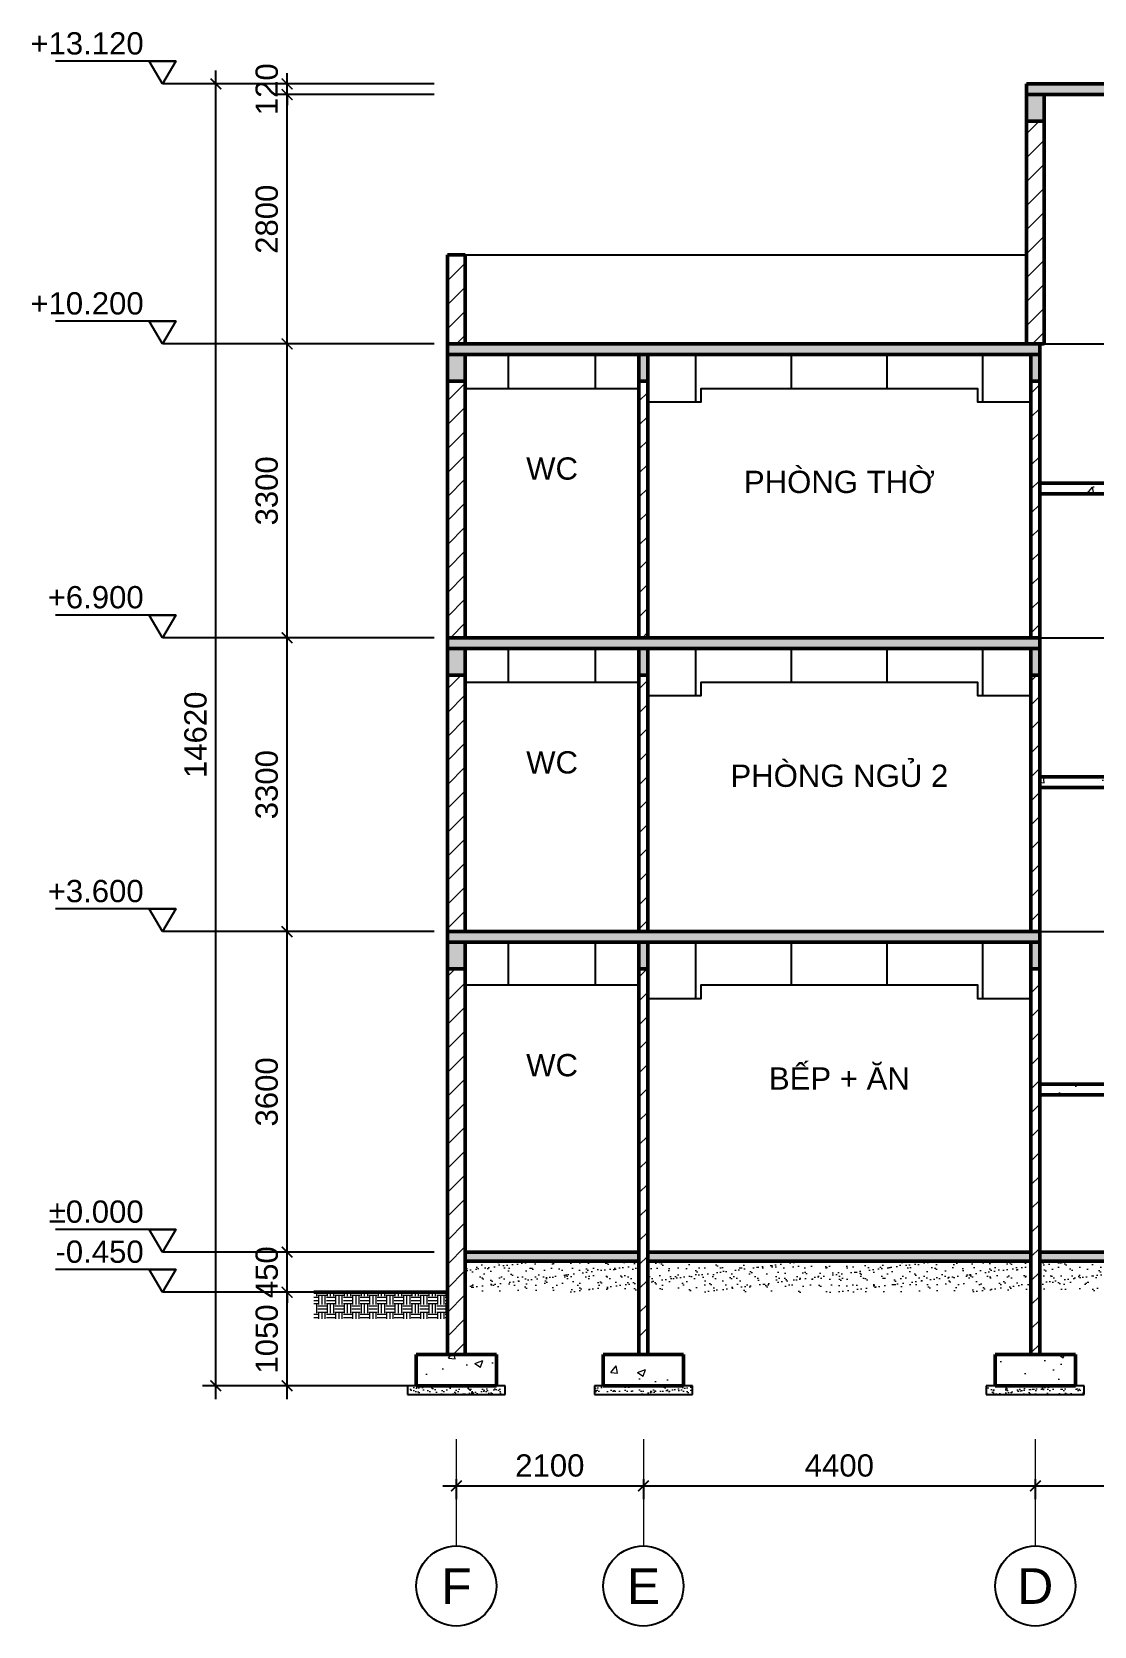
# Model space of a CAD drawing. Header units: millimetres. Extents: x -4035 to 257357, y -7136 to 22735.
# Drawn here: x 106517 to 118442, y -3337 to 14567 of the extents above; entities that cross this region are included whole.
import ezdxf
from ezdxf.enums import TextEntityAlignment as Align

# ---------------------------------------------------------------- set-up
doc = ezdxf.new("R2010")
doc.units = ezdxf.units.MM
doc.header["$LTSCALE"] = 40
doc.linetypes.add('CENTER', pattern=[50.8, 31.75, -6.35, 6.35, -6.35])
for name, color, linetype, lineweight in [('A-ANNO-DIMS', 1, 'Continuous', 18), ('A-ANNO-SYMB', 7, 'Continuous', 25), ('A-ANNO-TEXT', 7, 'Continuous', 18), ('A-CLNG', 7, 'Continuous', 25), ('A-ELEV', 7, 'Continuous', 25), ('A-ELEV-OTLN', 7, 'Continuous', 50), ('A-SECT', 7, 'Continuous', 50), ('A-SECT-PATT', 8, 'Continuous', 9), ('S-GRID', 1, 'CENTER', 18), ('S-GRID-IDEN', 7, 'Continuous', 25)]:
    doc.layers.add(name, color=color, linetype=linetype, lineweight=lineweight)
doc.styles.add('MCP-ARIAL', font='arial.ttf')
doc.dimstyles.new('MCP-1-100', dxfattribs={"dimscale": 100, "dimtxt": 2.5, "dimasz": 1.2, "dimexe": 1.5, "dimexo": 1.5, "dimgap": 1, "dimtad": 1, "dimdec": 0, "dimdsep": 46, "dimtxsty": 'MCP-ARIAL', "dimblk": 'ARCHTICK', "dimblk1": 'ARCHTICK', "dimblk2": 'ARCHTICK', "dimcen": 0.09, "dimdle": 1.5, "dimclrd": 256, "dimclre": 256, "dimclrt": 256, "dimadec": 0, "dimazin": 0, "dimtfac": 1, "dimtdec": 4, "dimtix": 1, "dimtmove": 2, "dimatfit": 3, "dimfxl": 1, "dimtolj": 1, "dimtzin": 0, "dimarcsym": 0})

# ---------------------------------------------------------------- blocks, each defined once
blk = doc.blocks.new('MCP_COTE_TRAI')
blk.add_line((1.5, 2.55), (-12, 2.55))
blk.add_lwpolyline([(0, 0), (-1.5, 2.55), (1.5, 2.55)], close=True)
at = {"style": 'MCP-ARIAL'}
blk.add_attdef('COTE', text='', height=2.5, dxfattribs=at).set_placement((-2.1, 3.3), align=Align.RIGHT)
blk = doc.blocks.new('_ArchTick')
at = {"color": 0, "linetype": 'ByBlock', "const_width": 0.15}
blk.add_lwpolyline([(-0.5, -0.5), (0.5, 0.5)], dxfattribs=at)
blk = doc.blocks.new('*D180')
at = {"layer": 'A-ANNO-DIMS', "lineweight": -2, "transparency": 16777216}
for p, q in [((109382, -787), (109382, 563)), ((111032, 413), (109232, 413)), ((111032, -637), (109232, -637))]:
    blk.add_line(p, q, dxfattribs=at)
at = {"layer": 'Defpoints', "color": 0, "transparency": 16777216}
for p in [(109382, 413), (111182, 413), (111182, -637)]:
    blk.add_point(p, dxfattribs=at)
at = {"layer": 'A-ANNO-DIMS', "lineweight": -2, "transparency": 16777216, "xscale": 120, "yscale": 120, "zscale": 120}
for p, rotation in [((109382, 413), 90), ((109382, -637), 270)]:
    blk.add_blockref('_ArchTick', p, dxfattribs=dict(at, rotation=rotation))
at = {"layer": 'A-ANNO-DIMS', "transparency": 16777216, "insert": (109155, -112), "char_height": 250, "attachment_point": 5, "rotation": 90, "style": 'MCP-ARIAL'}
blk.add_mtext('\\A1;1050', dxfattribs=at)
blk = doc.blocks.new('*D181')
at = {"layer": 'A-ANNO-DIMS', "lineweight": -2, "transparency": 16777216}
for p, q in [((109382, 863), (109382, 983)), ((111032, 863), (109232, 863)), ((109382, 413), (109382, 863)), ((111032, 413), (109232, 413)), ((109382, 413), (109382, 293))]:
    blk.add_line(p, q, dxfattribs=at)
at = {"layer": 'Defpoints', "color": 0, "transparency": 16777216}
for p in [(109382, 863), (111182, 863), (111182, 413)]:
    blk.add_point(p, dxfattribs=at)
at = {"layer": 'A-ANNO-DIMS', "lineweight": -2, "transparency": 16777216, "xscale": 120, "yscale": 120, "zscale": 120}
for p, rotation in [((109382, 863), 270), ((109382, 413), 90)]:
    blk.add_blockref('_ArchTick', p, dxfattribs=dict(at, rotation=rotation))
at = {"layer": 'A-ANNO-DIMS', "transparency": 16777216, "insert": (109155, 638), "char_height": 250, "attachment_point": 5, "rotation": 90, "style": 'MCP-ARIAL'}
blk.add_mtext('\\A1;450', dxfattribs=at)
blk = doc.blocks.new('*D182')
at = {"layer": 'A-ANNO-DIMS', "lineweight": -2, "transparency": 16777216}
for p, q in [((109382, 713), (109382, 4613)), ((111032, 4463), (109232, 4463)), ((111032, 863), (109232, 863))]:
    blk.add_line(p, q, dxfattribs=at)
at = {"layer": 'Defpoints', "color": 0, "transparency": 16777216}
for p in [(109382, 4463), (111182, 4463), (111182, 863)]:
    blk.add_point(p, dxfattribs=at)
at = {"layer": 'A-ANNO-DIMS', "lineweight": -2, "transparency": 16777216, "xscale": 120, "yscale": 120, "zscale": 120}
for p, rotation in [((109382, 4463), 90), ((109382, 863), 270)]:
    blk.add_blockref('_ArchTick', p, dxfattribs=dict(at, rotation=rotation))
at = {"layer": 'A-ANNO-DIMS', "transparency": 16777216, "insert": (109154, 2663), "char_height": 250, "attachment_point": 5, "rotation": 90, "style": 'MCP-ARIAL'}
blk.add_mtext('\\A1;3600', dxfattribs=at)
blk = doc.blocks.new('*D183')
at = {"layer": 'A-ANNO-DIMS', "lineweight": -2, "transparency": 16777216}
for p, q in [((109382, 4313), (109382, 7913)), ((111032, 7763), (109232, 7763)), ((111032, 4463), (109232, 4463))]:
    blk.add_line(p, q, dxfattribs=at)
at = {"layer": 'Defpoints', "color": 0, "transparency": 16777216}
for p in [(109382, 7763), (111182, 7763), (111182, 4463)]:
    blk.add_point(p, dxfattribs=at)
at = {"layer": 'A-ANNO-DIMS', "lineweight": -2, "transparency": 16777216, "xscale": 120, "yscale": 120, "zscale": 120}
for p, rotation in [((109382, 7763), 90), ((109382, 4463), 270)]:
    blk.add_blockref('_ArchTick', p, dxfattribs=dict(at, rotation=rotation))
at = {"layer": 'A-ANNO-DIMS', "transparency": 16777216, "insert": (109154, 6113), "char_height": 250, "attachment_point": 5, "rotation": 90, "style": 'MCP-ARIAL'}
blk.add_mtext('\\A1;3300', dxfattribs=at)
blk = doc.blocks.new('*D184')
at = {"layer": 'A-ANNO-DIMS', "lineweight": -2, "transparency": 16777216}
for p, q in [((109382, 7613), (109382, 11213)), ((111032, 11063), (109232, 11063)), ((111032, 7763), (109232, 7763))]:
    blk.add_line(p, q, dxfattribs=at)
at = {"layer": 'Defpoints', "color": 0, "transparency": 16777216}
for p in [(109382, 11063), (111182, 11063), (111182, 7763)]:
    blk.add_point(p, dxfattribs=at)
at = {"layer": 'A-ANNO-DIMS', "lineweight": -2, "transparency": 16777216, "xscale": 120, "yscale": 120, "zscale": 120}
for p, rotation in [((109382, 11063), 90), ((109382, 7763), 270)]:
    blk.add_blockref('_ArchTick', p, dxfattribs=dict(at, rotation=rotation))
at = {"layer": 'A-ANNO-DIMS', "transparency": 16777216, "insert": (109154, 9413), "char_height": 250, "attachment_point": 5, "rotation": 90, "style": 'MCP-ARIAL'}
blk.add_mtext('\\A1;3300', dxfattribs=at)
blk = doc.blocks.new('*D185')
at = {"layer": 'A-ANNO-DIMS', "lineweight": -2, "transparency": 16777216}
for p, q in [((109382, 10913), (109382, 14013)), ((111032, 13863), (109232, 13863)), ((111032, 11063), (109232, 11063))]:
    blk.add_line(p, q, dxfattribs=at)
at = {"layer": 'Defpoints', "color": 0, "transparency": 16777216}
for p in [(109382, 13863), (111182, 13863), (111182, 11063)]:
    blk.add_point(p, dxfattribs=at)
at = {"layer": 'A-ANNO-DIMS', "lineweight": -2, "transparency": 16777216, "xscale": 120, "yscale": 120, "zscale": 120}
for p, rotation in [((109382, 13863), 90), ((109382, 11063), 270)]:
    blk.add_blockref('_ArchTick', p, dxfattribs=dict(at, rotation=rotation))
at = {"layer": 'A-ANNO-DIMS', "transparency": 16777216, "insert": (109155, 12463), "char_height": 250, "attachment_point": 5, "rotation": 90, "style": 'MCP-ARIAL'}
blk.add_mtext('\\A1;2800', dxfattribs=at)
blk = doc.blocks.new('*D186')
at = {"layer": 'A-ANNO-DIMS', "lineweight": -2, "transparency": 16777216}
for p, q in [((111032, 13983), (109232, 13983)), ((109382, 13983), (109382, 14103)), ((109382, 13863), (109382, 13983)), ((111032, 13863), (109232, 13863)), ((109382, 13863), (109382, 13743))]:
    blk.add_line(p, q, dxfattribs=at)
at = {"layer": 'Defpoints', "color": 0, "transparency": 16777216}
for p in [(109382, 13983), (111182, 13983), (111182, 13863)]:
    blk.add_point(p, dxfattribs=at)
at = {"layer": 'A-ANNO-DIMS', "lineweight": -2, "transparency": 16777216, "xscale": 120, "yscale": 120, "zscale": 120}
for p, rotation in [((109382, 13983), 270), ((109382, 13863), 90)]:
    blk.add_blockref('_ArchTick', p, dxfattribs=dict(at, rotation=rotation))
at = {"layer": 'A-ANNO-DIMS', "transparency": 16777216, "insert": (109155, 13923), "char_height": 250, "attachment_point": 5, "rotation": 90, "style": 'MCP-ARIAL'}
blk.add_mtext('\\A1;120', dxfattribs=at)
blk = doc.blocks.new('*D187')
at = {"layer": 'A-ANNO-DIMS', "lineweight": -2, "transparency": 16777216}
for p, q in [((111032, 13983), (108432, 13983)), ((108582, -787), (108582, 14133)), ((111032, -637), (108432, -637))]:
    blk.add_line(p, q, dxfattribs=at)
at = {"layer": 'Defpoints', "color": 0, "transparency": 16777216}
for p in [(108582, 13983), (111182, 13983), (111182, -637)]:
    blk.add_point(p, dxfattribs=at)
at = {"layer": 'A-ANNO-DIMS', "lineweight": -2, "transparency": 16777216, "xscale": 120, "yscale": 120, "zscale": 120}
for p, rotation in [((108582, 13983), 90), ((108582, -637), 270)]:
    blk.add_blockref('_ArchTick', p, dxfattribs=dict(at, rotation=rotation))
at = {"layer": 'A-ANNO-DIMS', "transparency": 16777216, "insert": (108355, 6673), "char_height": 250, "attachment_point": 5, "rotation": 90, "style": 'MCP-ARIAL'}
blk.add_mtext('\\A1;14620', dxfattribs=at)
blk = doc.blocks.new('MCP_TRUC')
blk.add_circle((0, 0), 4.5)
at = {"style": 'MCP-ARIAL'}
blk.add_attdef('SO', text='', height=4, dxfattribs=at).set_placement((0, 0), align=Align.MIDDLE_CENTER)
blk = doc.blocks.new('*D188')
at = {"layer": 'A-ANNO-DIMS', "lineweight": -2, "transparency": 16777216}
for p, q in [((111132, -1762), (113532, -1762)), ((111282, -1687), (111282, -1912)), ((113382, -1687), (113382, -1912))]:
    blk.add_line(p, q, dxfattribs=at)
at = {"layer": 'Defpoints', "color": 0, "transparency": 16777216}
for p in [(111282, -1537), (113382, -1537), (113382, -1762)]:
    blk.add_point(p, dxfattribs=at)
at = {"layer": 'A-ANNO-DIMS', "lineweight": -2, "transparency": 16777216, "xscale": 120, "yscale": 120, "zscale": 120, "rotation": 180}
blk.add_blockref('_ArchTick', (111282, -1762), dxfattribs=at)
at = {"layer": 'A-ANNO-DIMS', "lineweight": -2, "transparency": 16777216, "xscale": 120, "yscale": 120, "zscale": 120}
blk.add_blockref('_ArchTick', (113382, -1762), dxfattribs=at)
at = {"layer": 'A-ANNO-DIMS', "transparency": 16777216, "insert": (112332, -1534), "char_height": 250, "attachment_point": 5, "style": 'MCP-ARIAL'}
blk.add_mtext('\\A1;2100', dxfattribs=at)
blk = doc.blocks.new('*D189')
at = {"layer": 'A-ANNO-DIMS', "lineweight": -2, "transparency": 16777216}
for p, q in [((113232, -1762), (117932, -1762)), ((113382, -1687), (113382, -1912)), ((117782, -1687), (117782, -1912))]:
    blk.add_line(p, q, dxfattribs=at)
at = {"layer": 'Defpoints', "color": 0, "transparency": 16777216}
for p in [(113382, -1537), (117782, -1537), (117782, -1762)]:
    blk.add_point(p, dxfattribs=at)
at = {"layer": 'A-ANNO-DIMS', "lineweight": -2, "transparency": 16777216, "xscale": 120, "yscale": 120, "zscale": 120, "rotation": 180}
blk.add_blockref('_ArchTick', (113382, -1762), dxfattribs=at)
at = {"layer": 'A-ANNO-DIMS', "lineweight": -2, "transparency": 16777216, "xscale": 120, "yscale": 120, "zscale": 120}
blk.add_blockref('_ArchTick', (117782, -1762), dxfattribs=at)
at = {"layer": 'A-ANNO-DIMS', "transparency": 16777216, "insert": (115582, -1534), "char_height": 250, "attachment_point": 5, "style": 'MCP-ARIAL'}
blk.add_mtext('\\A1;4400', dxfattribs=at)
blk = doc.blocks.new('*D190')
at = {"layer": 'A-ANNO-DIMS', "lineweight": -2, "transparency": 16777216}
for p, q in [((117632, -1762), (121732, -1762)), ((117782, -1687), (117782, -1912)), ((121582, -1687), (121582, -1912))]:
    blk.add_line(p, q, dxfattribs=at)
at = {"layer": 'Defpoints', "color": 0, "transparency": 16777216}
for p in [(117782, -1537), (121582, -1537), (121582, -1762)]:
    blk.add_point(p, dxfattribs=at)
at = {"layer": 'A-ANNO-DIMS', "lineweight": -2, "transparency": 16777216, "xscale": 120, "yscale": 120, "zscale": 120, "rotation": 180}
blk.add_blockref('_ArchTick', (117782, -1762), dxfattribs=at)
at = {"layer": 'A-ANNO-DIMS', "lineweight": -2, "transparency": 16777216, "xscale": 120, "yscale": 120, "zscale": 120}
blk.add_blockref('_ArchTick', (121582, -1762), dxfattribs=at)
at = {"layer": 'A-ANNO-DIMS', "transparency": 16777216, "insert": (119682, -1534), "char_height": 250, "attachment_point": 5, "style": 'MCP-ARIAL'}
blk.add_mtext('\\A1;3800', dxfattribs=at)

msp = doc.modelspace()

# ---------------------------------------------------------------- hatches: boundary and pattern name
at = {"layer": 'A-SECT-PATT'}
for points in [[(117682.169, 13863.492), (121682.169, 13863.492), (121682.169, 13983.492), (117682.169, 13983.492)], [(117682.169, 13563.492), (117882.169, 13563.492), (117882.169, 13863.492), (117682.169, 13863.492)], [(111182.169, 10943.492), (117832.169, 10943.492), (117832.169, 11063.492), (111182.169, 11063.492)], [(111182.169, 10643.492), (111382.169, 10643.492), (111382.169, 10943.492), (111182.169, 10943.492)], [(113332.169, 10643.492), (113432.169, 10643.492), (113432.169, 10943.492), (113332.169, 10943.492)], [(117732.169, 10643.492), (117832.169, 10643.492), (117832.169, 10943.492), (117732.169, 10943.492)], [(111182.169, 7643.492), (117832.169, 7643.492), (117832.169, 7763.492), (111182.169, 7763.492)], [(111182.169, 7343.492), (111382.169, 7343.492), (111382.169, 7643.492), (111182.169, 7643.492)], [(113332.169, 7343.492), (113432.169, 7343.492), (113432.169, 7643.492), (113332.169, 7643.492)], [(117732.169, 7343.492), (117832.169, 7343.492), (117832.169, 7643.492), (117732.169, 7643.492)], [(111182.169, 4343.492), (117832.169, 4343.492), (117832.169, 4463.492), (111182.169, 4463.492)], [(111182.169, 4043.492), (111382.169, 4043.492), (111382.169, 4343.492), (111182.169, 4343.492)], [(113332.169, 4043.492), (113432.169, 4043.492), (113432.169, 4343.492), (113332.169, 4343.492)], [(117732.169, 4043.492), (117832.169, 4043.492), (117832.169, 4343.492), (117732.169, 4343.492)], [(111382.169, 763.492), (113332.169, 763.492), (113332.169, 863.492), (111382.169, 863.492)], [(113432.169, 763.492), (117732.169, 763.492), (117732.169, 863.492), (113432.169, 863.492)], [(117832.169, 763.492), (121532.169, 763.492), (121532.169, 863.492), (117832.169, 863.492)]]:
    msp.add_hatch(color=256, dxfattribs=at).paths.add_polyline_path(points, flags=16)
h = msp.add_hatch(dxfattribs=at)
h.set_pattern_fill('ANSI31', color=256, scale=60, style=0)
h.paths.add_polyline_path([(117682.169, 11063.492), (117882.169, 11063.492), (117882.169, 13563.492), (117682.169, 13563.492)], flags=16)
h = msp.add_hatch(dxfattribs=at)
h.set_pattern_fill('ANSI31', color=256, scale=60, style=0)
h.paths.add_polyline_path([(111182.169, 11063.492), (111382.169, 11063.492), (111382.169, 12063.492), (111182.169, 12063.492)], flags=16)
h = msp.add_hatch(dxfattribs=at)
h.set_pattern_fill('ANSI31', color=256, scale=60, style=0)
h.paths.add_polyline_path([(111182.169, 7763.492), (111382.169, 7763.492), (111382.169, 10643.492), (111182.169, 10643.492)], flags=16)
h = msp.add_hatch(dxfattribs=at)
h.set_pattern_fill('ANSI31', color=256, scale=60, style=0)
h.paths.add_polyline_path([(113332.169, 7763.492), (113432.169, 7763.492), (113432.169, 10643.492), (113332.169, 10643.492)], flags=16)
h = msp.add_hatch(dxfattribs=at)
h.set_pattern_fill('ANSI31', color=256, scale=60, style=0)
h.paths.add_polyline_path([(117732.169, 7763.492), (117832.169, 7763.492), (117832.169, 10643.492), (117732.169, 10643.492)], flags=16)
h = msp.add_hatch(dxfattribs=at)
h.set_pattern_fill('AR-CONC', color=256, scale=5, style=0)
h.paths.add_polyline_path([(117832.169, 9380.334), (118957.169, 9380.334), (118957.169, 9500.334), (117832.169, 9500.334)], flags=16)
h = msp.add_hatch(dxfattribs=at)
h.set_pattern_fill('ANSI31', color=256, scale=60, style=0)
h.paths.add_polyline_path([(111182.169, 4463.492), (111382.169, 4463.492), (111382.169, 7343.492), (111182.169, 7343.492)], flags=16)
h = msp.add_hatch(dxfattribs=at)
h.set_pattern_fill('ANSI31', color=256, scale=60, style=0)
h.paths.add_polyline_path([(113332.169, 4463.492), (113432.169, 4463.492), (113432.169, 7343.492), (113332.169, 7343.492)], flags=16)
h = msp.add_hatch(dxfattribs=at)
h.set_pattern_fill('ANSI31', color=256, scale=60, style=0)
h.paths.add_polyline_path([(117732.169, 4463.492), (117832.169, 4463.492), (117832.169, 7343.492), (117732.169, 7343.492)], flags=16)
h = msp.add_hatch(dxfattribs=at)
h.set_pattern_fill('AR-CONC', color=256, scale=5, style=0)
h.paths.add_polyline_path([(117832.169, 6080.334), (118957.169, 6080.334), (118957.169, 6200.334), (117832.169, 6200.334)], flags=16)
h = msp.add_hatch(dxfattribs=at)
h.set_pattern_fill('ANSI31', color=256, scale=60, style=0)
h.paths.add_polyline_path([(111182.169, -286.508), (111382.169, -286.508), (111382.169, 4043.492), (111182.169, 4043.492)], flags=16)
h = msp.add_hatch(dxfattribs=at)
h.set_pattern_fill('ANSI31', color=256, scale=60, style=0)
h.paths.add_polyline_path([(113332.169, -286.508), (113432.169, -286.508), (113432.169, 4043.492), (113332.169, 4043.492)], flags=16)
h = msp.add_hatch(dxfattribs=at)
h.set_pattern_fill('ANSI31', color=256, scale=60, style=0)
h.paths.add_polyline_path([(117732.169, -286.508), (117832.169, -286.508), (117832.169, 4043.492), (117732.169, 4043.492)], flags=16)
h = msp.add_hatch(dxfattribs=at)
h.set_pattern_fill('AR-CONC', color=256, scale=5, style=0)
h.paths.add_polyline_path([(117832.169, 2629.206), (118957.169, 2629.206), (118957.169, 2749.206), (117832.169, 2749.206)], flags=16)
h = msp.add_hatch(dxfattribs=at)
h.set_pattern_fill('AR-SAND', color=256, scale=3, style=0)
h.paths.add_polyline_path([(111382.169, 413.492), (113332.169, 413.492), (113332.169, 763.492), (111382.169, 763.492)], flags=16)
h = msp.add_hatch(dxfattribs=at)
h.set_pattern_fill('AR-SAND', color=256, scale=3, style=0)
h.paths.add_polyline_path([(113432.169, 413.492), (117732.169, 413.492), (117732.169, 763.492), (113432.169, 763.492)], flags=16)
h = msp.add_hatch(dxfattribs=at)
h.set_pattern_fill('AR-SAND', color=256, scale=3, style=0)
h.paths.add_polyline_path([(117832.169, 413.492), (121532.169, 413.492), (121532.169, 763.492), (117832.169, 763.492)], flags=16)
h = msp.add_hatch(dxfattribs=at)
h.set_pattern_fill('EARTH', color=256, scale=15, style=0)
h.paths.add_polyline_path([(109682.169, 413.492), (111182.169, 413.492), (111182.169, 113.492), (109682.169, 113.492)], flags=16)
h = msp.add_hatch(dxfattribs=at)
h.set_pattern_fill('AR-CONC', color=256, scale=5, style=0)
h.paths.add_polyline_path([(110832.169, -636.508), (111732.169, -636.508), (111732.169, -286.508), (110832.169, -286.508)], flags=16)
h = msp.add_hatch(dxfattribs=at)
h.set_pattern_fill('AR-CONC', color=256, scale=5, style=0)
h.paths.add_polyline_path([(112932.169, -636.508), (113832.169, -636.508), (113832.169, -286.508), (112932.169, -286.508)], flags=16)
h = msp.add_hatch(dxfattribs=at)
h.set_pattern_fill('AR-CONC', color=256, scale=5, style=0)
h.paths.add_polyline_path([(117332.169, -636.508), (118232.169, -636.508), (118232.169, -286.508), (117332.169, -286.508)], flags=16)
h = msp.add_hatch(dxfattribs=at)
h.set_pattern_fill('AR-SAND', color=256, scale=2, style=0)
h.paths.add_polyline_path([(110732.169, -736.508), (111832.169, -736.508), (111832.169, -636.508), (110732.169, -636.508)], flags=16)
h = msp.add_hatch(dxfattribs=at)
h.set_pattern_fill('AR-SAND', color=256, scale=2, style=0)
h.paths.add_polyline_path([(112832.169, -736.508), (113932.169, -736.508), (113932.169, -636.508), (112832.169, -636.508)], flags=16)
h = msp.add_hatch(dxfattribs=at)
h.set_pattern_fill('AR-SAND', color=256, scale=2, style=0)
h.paths.add_polyline_path([(117232.169, -736.508), (118332.169, -736.508), (118332.169, -636.508), (117232.169, -636.508)], flags=16)

# ---------------------------------------------------------------- linework, layer by layer
at = {"layer": 'A-ANNO-SYMB'}
for p, q in [((111032.169, 13983.492), (107982.169, 13983.492)), ((111032.169, 11063.492), (107982.169, 11063.492)), ((111032.169, 7763.492), (107982.169, 7763.492)), ((111032.169, 4463.492), (107982.169, 4463.492)), ((111032.169, 863.492), (107982.169, 863.492)), ((111032.169, 413.492), (107982.169, 413.492))]:
    msp.add_line(p, q, dxfattribs=at)
at = {"layer": 'A-CLNG'}
for p, q in [((111869.669, 10563.492), (111869.669, 10943.492)), ((112844.669, 10563.492), (112844.669, 10943.492)), ((113969.669, 10413.492), (113969.669, 10943.492)), ((115044.669, 10563.492), (115044.669, 10943.492)), ((116119.669, 10563.492), (116119.669, 10943.492)), ((117194.669, 10413.492), (117194.669, 10943.492)), ((111869.669, 7263.492), (111869.669, 7643.492)), ((112844.669, 7263.492), (112844.669, 7643.492)), ((113969.669, 7113.492), (113969.669, 7643.492)), ((115044.669, 7263.492), (115044.669, 7643.492)), ((116119.669, 7263.492), (116119.669, 7643.492)), ((117194.669, 7113.492), (117194.669, 7643.492)), ((111869.669, 3863.492), (111869.669, 4343.492)), ((112844.669, 3863.492), (112844.669, 4343.492)), ((113969.669, 3713.492), (113969.669, 4343.492)), ((115044.669, 3863.492), (115044.669, 4343.492)), ((116119.669, 3863.492), (116119.669, 4343.492)), ((117194.669, 3713.492), (117194.669, 4343.492))]:
    msp.add_line(p, q, dxfattribs=at)
for points in [[(111382.169, 10563.492), (113332.169, 10563.492)], [(113432.169, 10413.492), (114032.169, 10413.492), (114032.169, 10563.492), (117132.169, 10563.492), (117132.169, 10413.492), (117732.169, 10413.492)], [(111382.169, 7263.492), (113332.169, 7263.492)], [(113432.169, 7113.492), (114032.169, 7113.492), (114032.169, 7263.492), (117132.169, 7263.492), (117132.169, 7113.492), (117732.169, 7113.492)], [(111382.169, 3863.492), (113332.169, 3863.492)], [(113432.169, 3713.492), (114032.169, 3713.492), (114032.169, 3863.492), (117132.169, 3863.492), (117132.169, 3713.492), (117732.169, 3713.492)]]:
    msp.add_lwpolyline(points, dxfattribs=at)
at = {"layer": 'A-ELEV'}
for p, q in [((117682.169, 11063.492), (117682.169, 13863.492)), ((111182.169, 12063.492), (117682.669, 12063.492)), ((111182.169, 7763.492), (111182.169, 11063.492)), ((111182.169, 11063.492), (113432.169, 11063.492)), ((113432.169, 11063.492), (117732.169, 11063.492)), ((113432.169, 7763.492), (113432.169, 10943.992)), ((117732.169, 11063.492), (121632.169, 11063.492)), ((117732.169, 7763.492), (117732.169, 10943.992)), ((111182.169, 4463.492), (111182.169, 7763.492)), ((111182.169, 7763.492), (113432.169, 7763.492)), ((113432.169, 7763.492), (117732.169, 7763.492)), ((117732.169, 7763.492), (121632.169, 7763.492)), ((113432.169, 4463.492), (113432.169, 7643.992)), ((117732.169, 4463.492), (117732.169, 7643.992)), ((111182.169, 863.492), (111182.169, 4463.492)), ((111182.169, 4463.492), (113432.169, 4463.492)), ((113432.169, 4463.492), (117732.169, 4463.492)), ((113432.169, 863.492), (113432.169, 4343.992)), ((117732.169, 4463.492), (121632.169, 4463.492)), ((117732.169, 863.492), (117732.169, 4343.992)), ((111832.169, -636.508), (110732.169, -636.508)), ((110732.169, -636.508), (110732.169, -736.508)), ((111832.169, -736.508), (111832.169, -636.508)), ((113932.169, -636.508), (112832.169, -636.508)), ((112832.169, -636.508), (112832.169, -736.508)), ((113932.169, -736.508), (113932.169, -636.508)), ((118332.169, -636.508), (117232.169, -636.508)), ((117232.169, -636.508), (117232.169, -736.508)), ((118332.169, -736.508), (118332.169, -636.508)), ((110732.169, -736.508), (111832.169, -736.508)), ((112832.169, -736.508), (113932.169, -736.508)), ((117232.169, -736.508), (118332.169, -736.508))]:
    msp.add_line(p, q, dxfattribs=at)
at = {"layer": 'A-ELEV-OTLN'}
msp.add_line((109682.169, 413.492), (111182.169, 413.492), dxfattribs=at)
at = {"layer": 'A-SECT'}
for p, q in [((121682.169, 13983.492), (117682.169, 13983.492)), ((117682.169, 13983.492), (117682.169, 13863.492)), ((117682.169, 13863.492), (121682.169, 13863.492)), ((117882.169, 13863.492), (117682.169, 13863.492)), ((117682.169, 13863.492), (117682.169, 13563.492)), ((117882.169, 13563.492), (117882.169, 13863.492)), ((117882.169, 13563.492), (117682.169, 13563.492)), ((117682.169, 13563.492), (117682.169, 11063.492)), ((117882.169, 11063.492), (117882.169, 13563.492)), ((111182.169, 11063.492), (111182.169, 12063.492)), ((111382.169, 12063.492), (111182.169, 12063.492)), ((111382.169, 11063.492), (111382.169, 12063.492)), ((111182.169, 11063.492), (111382.169, 11063.492)), ((117832.169, 11063.492), (111182.169, 11063.492)), ((111182.169, 11063.492), (111182.169, 10943.492)), ((111382.169, 10943.492), (111182.169, 10943.492)), ((111182.169, 10943.492), (111182.169, 10643.492)), ((111182.169, 10943.492), (117832.169, 10943.492)), ((111382.169, 10643.492), (111382.169, 10943.492)), ((113432.169, 10943.492), (113332.169, 10943.492)), ((113332.169, 10943.492), (113332.169, 10643.492)), ((113432.169, 10643.492), (113432.169, 10943.492)), ((117682.169, 11063.492), (117882.169, 11063.492)), ((117832.169, 10943.492), (117732.169, 10943.492)), ((117732.169, 10943.492), (117732.169, 10643.492)), ((117832.169, 10943.492), (117832.169, 11063.492)), ((117832.169, 10643.492), (117832.169, 10943.492)), ((111382.169, 10643.492), (111182.169, 10643.492)), ((111182.169, 10643.492), (111182.169, 7763.492)), ((111382.169, 7763.492), (111382.169, 10643.492)), ((113432.169, 10643.492), (113332.169, 10643.492)), ((113332.169, 10643.492), (113332.169, 7763.492)), ((113432.169, 7763.492), (113432.169, 10643.492)), ((117832.169, 10643.492), (117732.169, 10643.492)), ((117732.169, 10643.492), (117732.169, 7763.492)), ((117832.169, 7763.492), (117832.169, 10643.492)), ((118957.169, 9500.334), (117832.169, 9500.334)), ((117832.169, 9500.334), (117832.169, 9380.334)), ((117832.169, 9380.334), (118957.169, 9380.334)), ((111182.169, 7763.492), (111382.169, 7763.492)), ((117832.169, 7763.492), (111182.169, 7763.492)), ((111182.169, 7763.492), (111182.169, 7643.492)), ((113332.169, 7763.492), (113432.169, 7763.492)), ((117732.169, 7763.492), (117832.169, 7763.492)), ((117832.169, 7643.492), (117832.169, 7763.492)), ((111382.169, 7643.492), (111182.169, 7643.492)), ((111182.169, 7643.492), (111182.169, 7343.492)), ((111182.169, 7643.492), (117832.169, 7643.492)), ((111382.169, 7343.492), (111382.169, 7643.492)), ((113432.169, 7643.492), (113332.169, 7643.492)), ((113332.169, 7643.492), (113332.169, 7343.492)), ((113432.169, 7343.492), (113432.169, 7643.492)), ((117832.169, 7643.492), (117732.169, 7643.492)), ((117732.169, 7643.492), (117732.169, 7343.492)), ((117832.169, 7343.492), (117832.169, 7643.492)), ((111382.169, 7343.492), (111182.169, 7343.492)), ((111182.169, 7343.492), (111182.169, 4463.492)), ((111382.169, 4463.492), (111382.169, 7343.492)), ((113432.169, 7343.492), (113332.169, 7343.492)), ((113332.169, 7343.492), (113332.169, 4463.492)), ((113432.169, 4463.492), (113432.169, 7343.492)), ((117832.169, 7343.492), (117732.169, 7343.492)), ((117732.169, 7343.492), (117732.169, 4463.492)), ((117832.169, 4463.492), (117832.169, 7343.492)), ((118957.169, 6200.334), (117832.169, 6200.334)), ((117832.169, 6200.334), (117832.169, 6080.334)), ((117832.169, 6080.334), (118957.169, 6080.334)), ((111182.169, 4463.492), (111382.169, 4463.492)), ((117832.169, 4463.492), (111182.169, 4463.492)), ((111182.169, 4463.492), (111182.169, 4343.492)), ((111382.169, 4343.492), (111182.169, 4343.492)), ((111182.169, 4343.492), (111182.169, 4043.492)), ((111182.169, 4343.492), (117832.169, 4343.492)), ((111382.169, 4043.492), (111382.169, 4343.492)), ((113332.169, 4463.492), (113432.169, 4463.492)), ((113432.169, 4343.492), (113332.169, 4343.492)), ((113332.169, 4343.492), (113332.169, 4043.492)), ((113432.169, 4043.492), (113432.169, 4343.492)), ((117732.169, 4463.492), (117832.169, 4463.492)), ((117832.169, 4343.492), (117732.169, 4343.492)), ((117732.169, 4343.492), (117732.169, 4043.492)), ((117832.169, 4343.492), (117832.169, 4463.492)), ((117832.169, 4043.492), (117832.169, 4343.492)), ((111382.169, 4043.492), (111182.169, 4043.492)), ((111182.169, 4043.492), (111182.169, -286.508)), ((111382.169, -286.508), (111382.169, 4043.492)), ((113432.169, 4043.492), (113332.169, 4043.492)), ((113332.169, 4043.492), (113332.169, -286.508)), ((113432.169, -286.508), (113432.169, 4043.492)), ((117832.169, 4043.492), (117732.169, 4043.492)), ((117732.169, 4043.492), (117732.169, -286.508)), ((117832.169, -286.508), (117832.169, 4043.492)), ((118957.169, 2749.206), (117832.169, 2749.206)), ((117832.169, 2749.206), (117832.169, 2629.206)), ((117832.169, 2629.206), (118957.169, 2629.206)), ((113332.169, 863.492), (111382.169, 863.492)), ((111382.169, 863.492), (111382.169, 763.492)), ((111382.169, 763.492), (113332.169, 763.492)), ((113332.169, 763.492), (113332.169, 863.492)), ((117732.169, 863.492), (113432.169, 863.492)), ((113432.169, 863.492), (113432.169, 763.492)), ((113432.169, 763.492), (117732.169, 763.492)), ((117732.169, 763.492), (117732.169, 863.492)), ((121532.169, 863.492), (117832.169, 863.492)), ((117832.169, 863.492), (117832.169, 763.492)), ((117832.169, 763.492), (121532.169, 763.492)), ((111732.169, -286.508), (110832.169, -286.508)), ((110832.169, -286.508), (110832.169, -636.508)), ((111182.169, -286.508), (111382.169, -286.508)), ((111732.169, -636.508), (111732.169, -286.508)), ((113832.169, -286.508), (112932.169, -286.508)), ((112932.169, -286.508), (112932.169, -636.508)), ((113332.169, -286.508), (113432.169, -286.508)), ((113832.169, -636.508), (113832.169, -286.508)), ((118232.169, -286.508), (117332.169, -286.508)), ((117332.169, -286.508), (117332.169, -636.508)), ((117732.169, -286.508), (117832.169, -286.508)), ((118232.169, -636.508), (118232.169, -286.508)), ((110832.169, -636.508), (111732.169, -636.508)), ((112932.169, -636.508), (113832.169, -636.508)), ((117332.169, -636.508), (118232.169, -636.508))]:
    msp.add_line(p, q, dxfattribs=at)
at = {"layer": 'S-GRID'}
for p, q in [((111282.169, -1236.508), (111282.169, -2436.508)), ((113382.169, -1236.508), (113382.169, -2436.508)), ((117782.169, -1236.508), (117782.169, -2436.508))]:
    msp.add_line(p, q, dxfattribs=at)

# ---------------------------------------------------------------- block references
at = {"layer": 'A-ANNO-SYMB', "xscale": 100, "yscale": 100, "zscale": 100}
for p, values in [((107982.17, 13983.49), {'COTE': '+13.120'}), ((107982.17, 11063.49), {'COTE': '+10.200'}), ((107982.17, 7763.49), {'COTE': '+6.900'}), ((107982.17, 4463.49), {'COTE': '+3.600'}), ((107982.17, 863.49), {'COTE': '±0.000'}), ((107982.17, 413.49), {'COTE': '-0.450'})]:
    msp.add_blockref('MCP_COTE_TRAI', p, dxfattribs=at).add_auto_attribs(values)
at = {"layer": 'S-GRID-IDEN', "xscale": 100, "yscale": 100, "zscale": 100}
for p, values in [((111282.17, -2886.51), {'SO': 'F'}), ((113382.17, -2886.51), {'SO': 'E'}), ((117782.17, -2886.51), {'SO': 'D'})]:
    msp.add_blockref('MCP_TRUC', p, dxfattribs=at).add_auto_attribs(values)

# ---------------------------------------------------------------- texts
at = {"layer": 'A-ANNO-TEXT', "style": 'MCP-ARIAL'}
for s, p in [('WC', (112357.169, 9663.492)), ('PHÒNG THỜ', (115582.169, 9513.492)), ('WC', (112357.169, 6363.492)), ('PHÒNG NGỦ 2', (115582.169, 6213.492)), ('WC', (112357.169, 2963.492)), ('BẾP + ĂN', (115582.169, 2813.492))]:
    msp.add_text(s, height=250, dxfattribs=at).set_placement(p, align=Align.MIDDLE_CENTER)

# ---------------------------------------------------------------- dimensions: what is measured, and where the dimension line sits
at = {"layer": 'A-ANNO-DIMS'}
for base, p1, p2, picture, middle in [((109382.169, 13983.492), (111182.169, 13863.492), (111182.169, 13983.492), '*D186', (109154.526, 13923.492)), ((108582.169, 13983.492), (111182.169, -636.508), (111182.169, 13983.492), '*D187', (108354.526, 6673.492)), ((109382.169, 13863.492), (111182.169, 11063.492), (111182.169, 13863.492), '*D185', (109154.526, 12463.492)), ((109382.169, 11063.492), (111182.169, 7763.492), (111182.169, 11063.492), '*D184', (109154.44, 9413.492)), ((109382.169, 7763.492), (111182.169, 4463.492), (111182.169, 7763.492), '*D183', (109154.44, 6113.492)), ((109382.169, 4463.492), (111182.169, 863.492), (111182.169, 4463.492), '*D182', (109154.44, 2663.492)), ((109382.169, 863.492), (111182.169, 413.492), (111182.169, 863.492), '*D181', (109154.526, 638.492)), ((109382.169, 413.492), (111182.169, -636.508), (111182.169, 413.492), '*D180', (109154.526, -111.508))]:
    dim = msp.add_linear_dim(base=base, p1=p1, p2=p2, angle=90, dimstyle='MCP-1-100', dxfattribs=at)
    dim.commit()
    dim.dimension.update_dxf_attribs({"geometry": picture, "text_midpoint": middle})
for base, p1, p2, picture, middle in [((113382.169, -1761.508), (111282.169, -1536.508), (113382.169, -1536.508), '*D188', (112332.169, -1533.865)), ((117782.169, -1761.508), (113382.169, -1536.508), (117782.169, -1536.508), '*D189', (115582.169, -1533.865)), ((121582.169, -1761.508), (117782.169, -1536.508), (121582.169, -1536.508), '*D190', (119682.169, -1533.779))]:
    dim = msp.add_linear_dim(base=base, p1=p1, p2=p2, dimstyle='MCP-1-100', dxfattribs=at)
    dim.commit()
    dim.dimension.update_dxf_attribs({"geometry": picture, "text_midpoint": middle})

doc.saveas('drawing.dxf')
